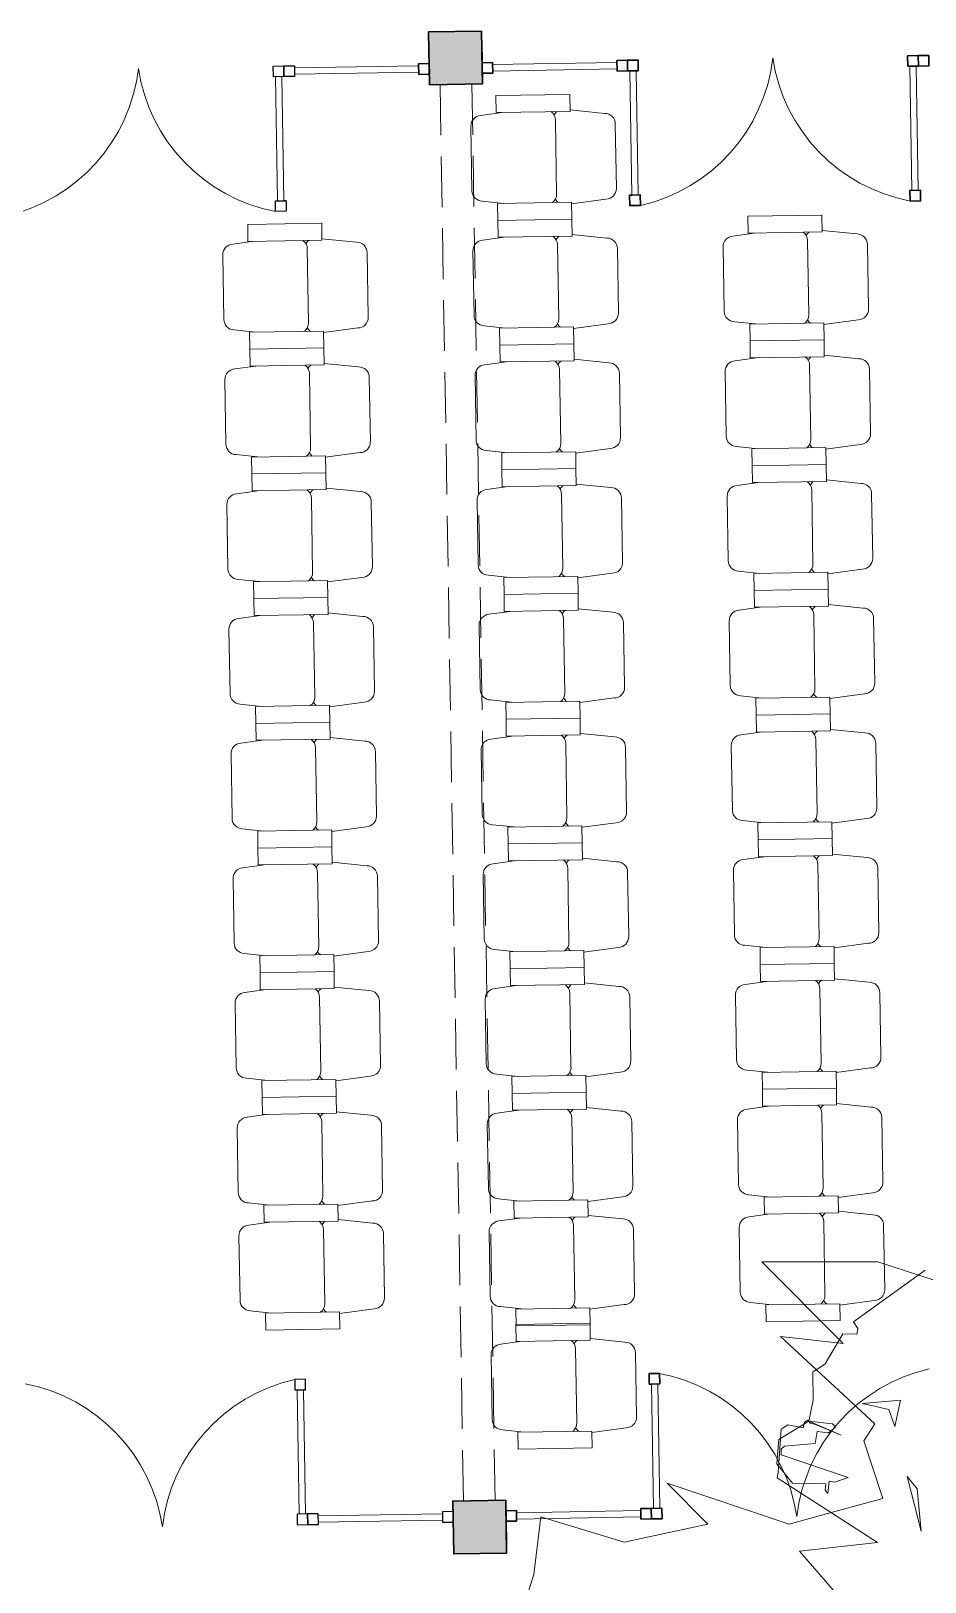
# Model space of a CAD drawing. Header units: metres. Extents: x -71 to 881, y -503 to 661.
# Drawn here: x 196.2 to 200.43, y -213.64 to -206.3 of the extents above; entities that cross this region are included whole.
import ezdxf

# ---------------------------------------------------------------- set-up
doc = ezdxf.new("R2010")
doc.units = ezdxf.units.M
doc.linetypes.add('ACAD_ISO02W100', pattern=[15, 12, -3])
for name, color, linetype, lineweight in [('02. Paredes', 6, 'Continuous', 30), ('03. Esquadria janelas', 2, 'Continuous', 15), ('07. Mobiliário', 51, 'Continuous', 5), ('08. Projeção', 1, 'ACAD_ISO02W100', 5)]:
    doc.layers.add(name, color=color, linetype=linetype, lineweight=lineweight)
doc.layers.add('ARBRE', color=100, linetype='Continuous', lineweight=13, true_color=0x00ff3f)

# ---------------------------------------------------------------- blocks, each defined once
blk = doc.blocks.new('WMF2', base_point=(0, 0.01))
at = {"color": 251, "lineweight": 0, "true_color": 0x636466}
for points in [[(222.26, -138.6), (222.84, -126.51), (221.75, -126.41), (221.24, -125.83), (222.46, -124.38), (220.76, -119.93), (220.93, -117.85), (217.92, -115.52), (216.01, -113.25), (211.75, -115.52), (215.09, -113.71), (215.69, -113.21), (216.23, -113.25), (216.29, -112.71), (215.78, -112.1), (217.44, -110.7), (217.53, -109.6), (213.13, -105.6), (212.64, -105.02), (197.13, -110.25), (202.88, -101.16), (188.84, -101.73)], [(215.12, -142.21), (227.2, -134.24), (237.13, -121.84), (221.43, -123.58), (227.53, -117.47), (210.08, -120.09), (209.21, -117.47), (201.41, -114.58), (204.04, -108.47), (206.64, -102.36), (221.47, -92.77), (213.62, -93.64), (218.84, -83.17), (228.67, -76.4), (223.08, -70.7), (221.59, -68.47)], [(216.62, -108.51), (216.01, -113.25), (213.7, -115.58), (213.1, -115.58), (213.1, -114.35), (214.19, -113.25), (213.1, -112.03), (215.41, -108.51), (215.41, -107.9), (214.8, -107.41), (206.64, -112.66), (207.25, -110.82), (207.86, -110.33), (206.64, -109.11), (207.25, -109.11), (207.86, -109.72), (210.77, -106.2), (214.19, -106.2), (216.62, -108.51), (216.62, -108.51)], [(194.63, -115.87), (201.7, -119.08), (199.51, -119.1), (194.63, -115.87), (194.63, -115.87)], [(208.1, -122), (210.46, -122.83), (213.34, -120.5), (210.43, -124.86), (208.1, -122), (208.1, -122)]]:
    blk.add_lwpolyline(points, dxfattribs=at)

msp = doc.modelspace()

# ---------------------------------------------------------------- hatches: boundary and pattern name
at = {"layer": '02. Paredes'}
h = msp.add_hatch(color=256, dxfattribs=at)
h.dxf.hatch_style = 1
h.paths.add_polyline_path([(198.0853, -206.5555), (198.3353, -206.5514), (198.3312, -206.3015), (198.0812, -206.3056)])
h.paths.add_polyline_path([(198.1996, -213.5046), (198.4495, -213.5005), (198.4454, -213.2505), (198.1954, -213.2546)])

# ---------------------------------------------------------------- linework, layer by layer
for p, q in [((197.4076, -207.1543), (197.3576, -207.1551)), ((197.4067, -207.1043), (197.3967, -207.1044)), ((199.1232, -212.6518), (199.1732, -212.651)), ((197.4984, -212.6785), (197.4484, -212.6793)), ((197.4992, -212.7285), (197.4892, -212.7287)), ((199.124, -212.7018), (199.134, -212.7016)), ((198.4454, -213.2505), (198.4487, -213.4505))]:
    msp.add_line(p, q)
for points in [[(197.3471, -206.5177), (197.3463, -206.4677), (197.3963, -206.4669), (197.3971, -206.5168)], [(197.4463, -206.466), (197.4471, -206.516), (197.3971, -206.5168), (197.3963, -206.4669)], [(197.3576, -207.1551), (197.3568, -207.1051), (197.4067, -207.1043), (197.4076, -207.1543)], [(197.4484, -212.6793), (197.4492, -212.7293), (197.4992, -212.7285), (197.4984, -212.6785)], [(197.4589, -213.3167), (197.4597, -213.3667), (197.5097, -213.3659), (197.5089, -213.3159)], [(197.5597, -213.3651), (197.5589, -213.3151), (197.5089, -213.3159), (197.5097, -213.3659)], [(198.1971, -213.3546), (198.1963, -213.3046), (198.1463, -213.3054), (198.1471, -213.3554)]]:
    msp.add_lwpolyline(points, close=True)
for p, q in [((198.332, -206.3515), (198.3353, -206.5514)), ((198.332, -206.3515), (198.3353, -206.5514)), ((198.3345, -206.5014), (198.332, -206.3515)), ((198.3328, -206.4014), (198.3353, -206.5514)), ((199.0315, -207.0776), (199.0415, -207.0774)), ((200.4063, -207.055), (200.3963, -207.0551)), ((199.0323, -207.1275), (199.0823, -207.1267)), ((200.4072, -207.1049), (200.3572, -207.1058))]:
    msp.add_line(p, q, dxfattribs=at)
for points in [[(198.3312, -206.3015), (198.3353, -206.5514), (198.0853, -206.5555), (198.0812, -206.3056)], [(200.3467, -206.4684), (200.3459, -206.4184), (200.3959, -206.4175), (200.3967, -206.4675)], [(200.4459, -206.4167), (200.4467, -206.4667), (200.3967, -206.4675), (200.3959, -206.4175)], [(198.0837, -206.4556), (198.0845, -206.5055), (198.0345, -206.5064), (198.0337, -206.4564)], [(198.3836, -206.4506), (198.3845, -206.5006), (198.3345, -206.5014), (198.3336, -206.4514)], [(199.021, -206.4401), (199.0219, -206.4901), (198.9719, -206.491), (198.9711, -206.441)], [(199.0719, -206.4893), (199.071, -206.4393), (199.021, -206.4401), (199.0219, -206.4901)], [(199.0823, -207.1267), (199.0815, -207.0767), (199.0315, -207.0776), (199.0323, -207.1275)], [(200.3572, -207.1058), (200.3563, -207.0558), (200.4063, -207.055), (200.4072, -207.1049)], [(199.1732, -212.651), (199.174, -212.701), (199.124, -212.7018), (199.1232, -212.6518)], [(198.4454, -213.2505), (198.4495, -213.5005), (198.1996, -213.5046), (198.1954, -213.2546)], [(198.4971, -213.3497), (198.4962, -213.2997), (198.4462, -213.3005), (198.4471, -213.3505)], [(199.1345, -213.3392), (199.1336, -213.2892), (199.0836, -213.29), (199.0845, -213.34)], [(199.1836, -213.2884), (199.1845, -213.3384), (199.1345, -213.3392), (199.1336, -213.2892)]]:
    msp.add_lwpolyline(points, close=True, dxfattribs=at)
at = {"layer": '03. Esquadria janelas'}
for p, q in [((198.0338, -206.4664), (197.4464, -206.476)), ((198.0343, -206.4964), (197.4469, -206.506)), ((198.9712, -206.451), (198.3838, -206.4606)), ((198.9717, -206.481), (198.3843, -206.4906)), ((199.0415, -207.0774), (199.0319, -206.49)), ((199.0715, -207.0769), (199.0619, -206.4895)), ((200.3663, -207.0556), (200.3567, -206.4682)), ((200.3963, -207.0551), (200.3867, -206.4677)), ((197.3668, -207.1049), (197.3571, -206.5175)), ((197.3967, -207.1044), (197.3871, -206.517)), ((197.4592, -212.7292), (197.4689, -213.3166)), ((197.4892, -212.7287), (197.4989, -213.3161)), ((199.134, -212.7016), (199.1436, -213.2891)), ((199.164, -212.7011), (199.1736, -213.2886)), ((198.1464, -213.3154), (197.559, -213.3251)), ((199.0838, -213.3), (198.4964, -213.3097)), ((199.0843, -213.33), (198.4969, -213.3397)), ((198.1469, -213.3454), (197.5595, -213.3551))]:
    msp.add_line(p, q, dxfattribs=at)
at = {"layer": '07. Mobiliário'}
for p, q in [((198.7485, -206.6014), (198.3986, -206.6072)), ((198.3986, -206.6072), (198.3999, -206.6872)), ((198.7485, -206.6014), (198.7498, -206.6814)), ((198.4277, -206.6867), (198.3276, -206.7007)), ((198.7498, -206.6814), (198.3999, -206.6872)), ((198.6805, -206.7226), (198.6863, -207.0725)), ((198.7497, -206.6744), (198.9129, -206.6911)), ((198.2809, -206.7515), (198.2859, -207.0568)), ((198.9637, -206.7402), (198.9687, -207.0456)), ((198.757, -207.1184), (198.9196, -207.0964)), ((198.4348, -207.1167), (198.3343, -207.106)), ((198.7569, -207.1114), (198.407, -207.1171)), ((198.4083, -207.1971), (198.407, -207.1171)), ((198.7569, -207.1114), (198.7582, -207.1914)), ((197.5755, -207.2108), (197.2256, -207.2166)), ((197.2256, -207.2166), (197.2269, -207.2965)), ((197.5755, -207.2108), (197.5768, -207.2908)), ((198.7582, -207.1914), (198.4083, -207.1971)), ((198.7582, -207.1914), (198.4083, -207.1971)), ((198.4083, -207.1971), (198.4096, -207.2771)), ((198.7582, -207.1914), (198.7595, -207.2714)), ((199.9409, -207.1719), (199.591, -207.1777)), ((199.591, -207.1777), (199.5923, -207.2577)), ((199.9409, -207.1719), (199.9422, -207.2519)), ((197.2547, -207.2961), (197.1546, -207.3101)), ((197.5768, -207.2908), (197.2269, -207.2965)), ((197.5767, -207.2838), (197.7399, -207.3004)), ((198.4374, -207.2766), (198.3373, -207.2907)), ((198.7595, -207.2714), (198.4096, -207.2771)), ((198.6902, -207.3125), (198.696, -207.6624)), ((198.7594, -207.2643), (198.9226, -207.281)), ((199.6201, -207.2572), (199.52, -207.2712)), ((199.9422, -207.2519), (199.5923, -207.2577)), ((199.8729, -207.2931), (199.8787, -207.643)), ((199.9421, -207.2449), (200.1053, -207.2615)), ((200.1561, -207.3107), (200.1611, -207.6161)), ((197.1079, -207.3608), (197.1129, -207.6662)), ((197.5075, -207.3319), (197.5133, -207.6819)), ((197.7907, -207.3496), (197.7957, -207.6549)), ((198.2906, -207.3414), (198.2956, -207.6467)), ((198.9734, -207.3301), (198.9784, -207.6355)), ((199.4733, -207.3219), (199.4784, -207.6273)), ((199.6272, -207.6871), (199.5267, -207.6764)), ((199.9493, -207.6819), (199.5994, -207.6876)), ((199.9493, -207.6819), (199.9506, -207.7618)), ((199.9494, -207.6889), (200.112, -207.6669)), ((197.2618, -207.726), (197.1613, -207.7153)), ((197.5839, -207.7207), (197.2339, -207.7265)), ((197.2353, -207.8065), (197.2339, -207.7265)), ((197.5839, -207.7207), (197.5852, -207.8007)), ((197.584, -207.7277), (197.7465, -207.7058)), ((198.4445, -207.7066), (198.344, -207.6959)), ((198.7666, -207.7013), (198.4167, -207.707)), ((198.418, -207.787), (198.4167, -207.707)), ((198.7666, -207.7013), (198.7679, -207.7813)), ((198.7667, -207.7083), (198.9293, -207.6863)), ((199.6007, -207.7676), (199.5994, -207.6876)), ((197.5852, -207.8007), (197.2353, -207.8065)), ((197.5852, -207.8007), (197.2353, -207.8065)), ((197.2353, -207.8065), (197.2366, -207.8865)), ((197.5852, -207.8007), (197.5865, -207.8807)), ((198.7679, -207.7813), (198.418, -207.787)), ((198.7679, -207.7813), (198.418, -207.787)), ((198.418, -207.787), (198.4193, -207.867)), ((198.7679, -207.7813), (198.7692, -207.8613)), ((199.9506, -207.7618), (199.6007, -207.7676)), ((199.9506, -207.7618), (199.6007, -207.7676)), ((199.6007, -207.7676), (199.602, -207.8476)), ((199.9506, -207.7618), (199.9519, -207.8418)), ((197.2644, -207.886), (197.1643, -207.9)), ((197.5865, -207.8807), (197.2366, -207.8865)), ((197.5864, -207.8737), (197.7496, -207.8903)), ((198.4471, -207.8666), (198.347, -207.8806)), ((198.7692, -207.8613), (198.4193, -207.867)), ((198.6999, -207.9024), (198.7057, -208.2524)), ((198.7691, -207.8543), (198.9323, -207.8709)), ((199.6298, -207.8471), (199.5297, -207.8611)), ((199.9519, -207.8418), (199.602, -207.8476)), ((199.8826, -207.883), (199.8884, -208.2329)), ((199.9518, -207.8348), (200.115, -207.8515)), ((200.1658, -207.9006), (200.1708, -208.206)), ((197.1176, -207.9507), (197.1226, -208.2561)), ((197.5172, -207.9219), (197.523, -208.2718)), ((197.8004, -207.9395), (197.8054, -208.2449)), ((198.3003, -207.9313), (198.3053, -208.2366)), ((198.9831, -207.9201), (198.9881, -208.2254)), ((199.483, -207.9118), (199.4881, -208.2172)), ((199.6369, -208.2771), (199.5364, -208.2664)), ((199.9591, -208.2788), (200.1217, -208.2568)), ((197.2715, -208.316), (197.171, -208.3052)), ((197.5936, -208.3107), (197.2436, -208.3164)), ((197.245, -208.3964), (197.2436, -208.3164)), ((197.5936, -208.3107), (197.5949, -208.3906)), ((197.5937, -208.3177), (197.7562, -208.2957)), ((198.4542, -208.2965), (198.3537, -208.2858)), ((198.7763, -208.2912), (198.4264, -208.297)), ((198.4277, -208.377), (198.4264, -208.297)), ((198.7763, -208.2912), (198.7776, -208.3712)), ((198.7764, -208.2982), (198.9389, -208.2762)), ((199.959, -208.2718), (199.6091, -208.2775)), ((199.6104, -208.3575), (199.6091, -208.2775)), ((199.959, -208.2718), (199.9603, -208.3518)), ((197.5949, -208.3906), (197.245, -208.3964)), ((197.5949, -208.3906), (197.245, -208.3964)), ((197.245, -208.3964), (197.2463, -208.4764)), ((197.5949, -208.3906), (197.5962, -208.4706)), ((198.7776, -208.3712), (198.4277, -208.377)), ((198.7776, -208.3712), (198.4277, -208.377)), ((198.4277, -208.377), (198.429, -208.4569)), ((198.7776, -208.3712), (198.7789, -208.4512)), ((199.9603, -208.3518), (199.6104, -208.3575)), ((199.9603, -208.3518), (199.6104, -208.3575)), ((199.6104, -208.3575), (199.6117, -208.4375)), ((199.9603, -208.3518), (199.9616, -208.4317)), ((197.2741, -208.4759), (197.174, -208.4899)), ((197.5962, -208.4706), (197.2463, -208.4764)), ((197.5961, -208.4636), (197.7593, -208.4803)), ((198.4568, -208.4565), (198.3567, -208.4705)), ((198.7789, -208.4512), (198.429, -208.4569)), ((198.7788, -208.4442), (198.942, -208.4608)), ((199.6395, -208.437), (199.5394, -208.4511)), ((199.9616, -208.4317), (199.6117, -208.4375)), ((199.8923, -208.4729), (199.8981, -208.8228)), ((199.9615, -208.4247), (200.1247, -208.4414)), ((200.1755, -208.4905), (200.1805, -208.7959)), ((197.1273, -208.5407), (197.1323, -208.846)), ((197.5269, -208.5118), (197.5326, -208.8617)), ((197.8101, -208.5294), (197.8151, -208.8348)), ((198.31, -208.5212), (198.315, -208.8266)), ((198.7096, -208.4923), (198.7154, -208.8423)), ((198.9928, -208.51), (198.9978, -208.8153)), ((199.4927, -208.5018), (199.4978, -208.8071)), ((199.6466, -208.867), (199.5461, -208.8563)), ((199.9688, -208.8687), (200.1314, -208.8467)), ((197.2812, -208.9059), (197.1807, -208.8952)), ((197.6033, -208.9006), (197.2533, -208.9063)), ((197.2547, -208.9863), (197.2533, -208.9063)), ((197.6033, -208.9006), (197.6046, -208.9806)), ((197.6034, -208.9076), (197.7659, -208.8856)), ((198.4639, -208.8864), (198.3634, -208.8757)), ((198.786, -208.8811), (198.4361, -208.8869)), ((198.4374, -208.9669), (198.4361, -208.8869)), ((198.786, -208.8811), (198.7873, -208.9611)), ((198.7861, -208.8881), (198.9486, -208.8662)), ((199.9687, -208.8617), (199.6188, -208.8674)), ((199.6201, -208.9474), (199.6188, -208.8674)), ((199.9687, -208.8617), (199.97, -208.9417)), ((197.6046, -208.9806), (197.2547, -208.9863)), ((197.6046, -208.9806), (197.2547, -208.9863)), ((197.2547, -208.9863), (197.256, -209.0663)), ((197.6046, -208.9806), (197.6059, -209.0606)), ((198.7873, -208.9611), (198.4374, -208.9669)), ((198.7873, -208.9611), (198.4374, -208.9669)), ((198.4374, -208.9669), (198.4387, -209.0469)), ((198.7873, -208.9611), (198.7886, -209.0411)), ((199.97, -208.9417), (199.6201, -208.9474)), ((199.97, -208.9417), (199.6201, -208.9474)), ((199.6201, -208.9474), (199.6214, -209.0274)), ((199.97, -208.9417), (199.9713, -209.0217)), ((197.2838, -209.0659), (197.1837, -209.0799)), ((197.6059, -209.0606), (197.256, -209.0663)), ((197.6058, -209.0535), (197.769, -209.0702)), ((198.4665, -209.0464), (198.3664, -209.0604)), ((198.7886, -209.0411), (198.4387, -209.0469)), ((198.7885, -209.0341), (198.9517, -209.0507)), ((199.6492, -209.027), (199.5491, -209.041)), ((199.9713, -209.0217), (199.6214, -209.0274)), ((199.902, -209.0628), (199.9078, -209.4128)), ((199.9712, -209.0147), (200.1344, -209.0313)), ((197.137, -209.1306), (197.142, -209.4359)), ((197.5366, -209.1017), (197.5423, -209.4517)), ((197.8198, -209.1194), (197.8248, -209.4247)), ((198.3197, -209.1111), (198.3247, -209.4165)), ((198.7193, -209.0823), (198.7251, -209.4322)), ((199.0025, -209.0999), (199.0075, -209.4053)), ((199.5024, -209.0917), (199.5074, -209.397)), ((200.1852, -209.0805), (200.1902, -209.3858)), ((199.9785, -209.4586), (200.1411, -209.4366)), ((197.2909, -209.4958), (197.1904, -209.4851)), ((197.613, -209.4905), (197.263, -209.4963)), ((197.2644, -209.5762), (197.263, -209.4963)), ((197.613, -209.4905), (197.6143, -209.5705)), ((197.6131, -209.4975), (197.7756, -209.4755)), ((198.4736, -209.4763), (198.3731, -209.4656)), ((198.7957, -209.4711), (198.4458, -209.4768)), ((198.4471, -209.5568), (198.4458, -209.4768)), ((198.7957, -209.4711), (198.797, -209.551)), ((198.7958, -209.4781), (198.9583, -209.4561)), ((199.6563, -209.4569), (199.5558, -209.4462)), ((199.9784, -209.4516), (199.6285, -209.4574)), ((199.6298, -209.5374), (199.6285, -209.4574)), ((199.9784, -209.4516), (199.9797, -209.5316)), ((197.6143, -209.5705), (197.2644, -209.5762)), ((197.6143, -209.5705), (197.2644, -209.5762)), ((197.2644, -209.5762), (197.2657, -209.6562)), ((197.6143, -209.5705), (197.6156, -209.6505)), ((198.797, -209.551), (198.4471, -209.5568)), ((198.797, -209.551), (198.4471, -209.5568)), ((198.4471, -209.5568), (198.4484, -209.6368)), ((198.797, -209.551), (198.7983, -209.631)), ((199.9797, -209.5316), (199.6298, -209.5374)), ((199.9797, -209.5316), (199.6298, -209.5374)), ((199.6298, -209.5374), (199.6311, -209.6173)), ((199.9797, -209.5316), (199.981, -209.6116)), ((197.2935, -209.6558), (197.1934, -209.6698)), ((197.6156, -209.6505), (197.2657, -209.6562)), ((197.6155, -209.6435), (197.7787, -209.6601)), ((198.4762, -209.6363), (198.3761, -209.6503)), ((198.7983, -209.631), (198.4484, -209.6368)), ((198.7982, -209.624), (198.9614, -209.6407)), ((199.6589, -209.6169), (199.5588, -209.6309)), ((199.981, -209.6116), (199.6311, -209.6173)), ((199.9117, -209.6527), (199.9175, -210.0027)), ((199.9809, -209.6046), (200.1441, -209.6212)), ((197.1467, -209.7205), (197.1517, -210.0258)), ((197.5463, -209.6916), (197.552, -210.0416)), ((197.8295, -209.7093), (197.8345, -210.0146)), ((198.3294, -209.7011), (198.3344, -210.0064)), ((198.729, -209.6722), (198.7348, -210.0221)), ((199.0122, -209.6898), (199.0172, -209.9952)), ((199.5121, -209.6816), (199.5171, -209.987)), ((200.1949, -209.6704), (200.1999, -209.9757)), ((199.9882, -210.0485), (200.1507, -210.0266)), ((197.3006, -210.0857), (197.2001, -210.075)), ((197.6227, -210.0804), (197.2727, -210.0862)), ((197.2741, -210.1662), (197.2727, -210.0862)), ((197.6227, -210.0804), (197.624, -210.1604)), ((197.6228, -210.0874), (197.7853, -210.0654)), ((198.4833, -210.0663), (198.3828, -210.0556)), ((198.8054, -210.061), (198.4554, -210.0667)), ((198.4568, -210.1467), (198.4554, -210.0667)), ((198.8054, -210.061), (198.8067, -210.141)), ((198.8055, -210.068), (198.968, -210.046)), ((199.666, -210.0468), (199.5655, -210.0361)), ((199.9881, -210.0415), (199.6382, -210.0473)), ((199.6395, -210.1273), (199.6382, -210.0473)), ((199.9881, -210.0415), (199.9894, -210.1215)), ((197.624, -210.1604), (197.2741, -210.1662)), ((197.624, -210.1604), (197.2741, -210.1662)), ((197.2741, -210.1662), (197.2754, -210.2461)), ((197.624, -210.1604), (197.6253, -210.2404)), ((198.8067, -210.141), (198.4568, -210.1467)), ((198.8067, -210.141), (198.4568, -210.1467)), ((198.4568, -210.1467), (198.4581, -210.2267)), ((198.8067, -210.141), (198.808, -210.221)), ((199.9894, -210.1215), (199.6395, -210.1273)), ((199.9894, -210.1215), (199.6395, -210.1273)), ((199.6395, -210.1273), (199.6408, -210.2073)), ((199.9894, -210.1215), (199.9907, -210.2015)), ((197.3032, -210.2457), (197.2031, -210.2597)), ((197.6253, -210.2404), (197.2754, -210.2461)), ((197.6252, -210.2334), (197.7884, -210.25)), ((198.4859, -210.2262), (198.3858, -210.2403)), ((198.808, -210.221), (198.4581, -210.2267)), ((198.8079, -210.2139), (198.9711, -210.2306)), ((199.6686, -210.2068), (199.5685, -210.2208)), ((199.9907, -210.2015), (199.6408, -210.2073)), ((199.9214, -210.2427), (199.9272, -210.5926)), ((199.9906, -210.1945), (200.1538, -210.2111)), ((197.1564, -210.3104), (197.1614, -210.6158)), ((197.556, -210.2815), (197.5617, -210.6315)), ((197.8392, -210.2992), (197.8442, -210.6045)), ((198.3391, -210.291), (198.3441, -210.5963)), ((198.7387, -210.2621), (198.7445, -210.6121)), ((199.0219, -210.2797), (199.0269, -210.5851)), ((199.5218, -210.2715), (199.5268, -210.5769)), ((200.2046, -210.2603), (200.2096, -210.5657)), ((199.9979, -210.6385), (200.1604, -210.6165)), ((197.3103, -210.6756), (197.2098, -210.6649)), ((197.6324, -210.6703), (197.2824, -210.6761)), ((197.2838, -210.7561), (197.2824, -210.6761)), ((197.6324, -210.6703), (197.6337, -210.7503)), ((197.6325, -210.6773), (197.795, -210.6554)), ((198.493, -210.6562), (198.3925, -210.6455)), ((198.8151, -210.6509), (198.4651, -210.6566)), ((198.4665, -210.7366), (198.4651, -210.6566)), ((198.8151, -210.6509), (198.8164, -210.7309)), ((198.8152, -210.6579), (198.9777, -210.6359)), ((199.6757, -210.6367), (199.5752, -210.626)), ((199.9978, -210.6315), (199.6479, -210.6372)), ((199.6492, -210.7172), (199.6479, -210.6372)), ((199.9978, -210.6315), (199.9991, -210.7114)), ((197.6337, -210.7503), (197.2838, -210.7561)), ((197.6337, -210.7503), (197.2838, -210.7561)), ((197.2838, -210.7561), (197.2851, -210.8361)), ((197.6337, -210.7503), (197.635, -210.8303)), ((198.8164, -210.7309), (198.4665, -210.7366)), ((198.8164, -210.7309), (198.4665, -210.7366)), ((198.4665, -210.7366), (198.4678, -210.8166)), ((198.8164, -210.7309), (198.8177, -210.8109)), ((199.9991, -210.7114), (199.6492, -210.7172)), ((199.9991, -210.7114), (199.6492, -210.7172)), ((199.6492, -210.7172), (199.6505, -210.7972)), ((199.9991, -210.7114), (200.0004, -210.7914)), ((197.3129, -210.8356), (197.2128, -210.8496)), ((197.635, -210.8303), (197.2851, -210.8361)), ((197.6349, -210.8233), (197.7981, -210.8399)), ((198.4956, -210.8162), (198.3955, -210.8302)), ((198.8177, -210.8109), (198.4678, -210.8166)), ((198.8176, -210.8039), (198.9808, -210.8205)), ((199.6783, -210.7967), (199.5782, -210.8107)), ((200.0004, -210.7914), (199.6505, -210.7972)), ((199.9311, -210.8326), (199.9369, -211.1825)), ((200.0003, -210.7844), (200.1635, -210.8011)), ((197.1661, -210.9003), (197.1711, -211.2057)), ((197.5657, -210.8715), (197.5714, -211.2214)), ((197.8489, -210.8891), (197.8539, -211.1945)), ((198.3488, -210.8809), (198.3538, -211.1862)), ((198.7484, -210.852), (198.7541, -211.202)), ((199.0316, -210.8697), (199.0366, -211.175)), ((199.5315, -210.8615), (199.5365, -211.1668)), ((200.2143, -210.8502), (200.2193, -211.1556)), ((197.32, -211.2656), (197.2195, -211.2548)), ((197.6421, -211.2603), (197.2921, -211.266)), ((197.2935, -211.346), (197.2921, -211.266)), ((197.6421, -211.2603), (197.6434, -211.3402)), ((197.6422, -211.2673), (197.8047, -211.2453)), ((198.5027, -211.2461), (198.4022, -211.2354)), ((198.8248, -211.2408), (198.4748, -211.2466)), ((198.4762, -211.3266), (198.4748, -211.2466)), ((198.8248, -211.2408), (198.8261, -211.3208)), ((198.8249, -211.2478), (198.9874, -211.2258)), ((199.6854, -211.2267), (199.5849, -211.216)), ((200.0075, -211.2214), (199.6576, -211.2271)), ((199.6589, -211.3071), (199.6576, -211.2271)), ((200.0075, -211.2214), (200.0088, -211.3014)), ((200.0076, -211.2284), (200.1701, -211.2064)), ((197.6434, -211.3402), (197.2935, -211.346)), ((197.6434, -211.3402), (197.2935, -211.346)), ((197.2935, -211.346), (197.2948, -211.426)), ((197.6434, -211.3402), (197.6447, -211.4202)), ((198.8261, -211.3208), (198.4762, -211.3266)), ((198.8261, -211.3208), (198.4762, -211.3266)), ((198.4762, -211.3266), (198.4775, -211.4065)), ((198.8261, -211.3208), (198.8274, -211.4008)), ((200.0088, -211.3014), (199.6589, -211.3071)), ((200.0088, -211.3014), (199.6589, -211.3071)), ((199.6589, -211.3071), (199.6602, -211.3871)), ((200.0088, -211.3014), (200.0101, -211.3814)), ((197.3226, -211.4255), (197.2225, -211.4395)), ((197.6447, -211.4202), (197.2948, -211.426)), ((197.6446, -211.4132), (197.8078, -211.4299)), ((198.5053, -211.4061), (198.4052, -211.4201)), ((198.8274, -211.4008), (198.4775, -211.4065)), ((198.8273, -211.3938), (198.9905, -211.4104)), ((199.688, -211.3866), (199.5879, -211.4007)), ((200.0101, -211.3814), (199.6602, -211.3871)), ((199.9408, -211.4225), (199.9466, -211.7724)), ((200.01, -211.3743), (200.1732, -211.391)), ((197.1758, -211.4903), (197.1808, -211.7956)), ((197.5754, -211.4614), (197.5811, -211.8113)), ((197.8586, -211.479), (197.8636, -211.7844)), ((198.3585, -211.4708), (198.3635, -211.7762)), ((198.7581, -211.4419), (198.7638, -211.7919)), ((199.0413, -211.4596), (199.0463, -211.7649)), ((199.5412, -211.4514), (199.5462, -211.7567)), ((200.224, -211.4401), (200.229, -211.7455)), ((197.3297, -211.8555), (197.2292, -211.8448)), ((197.6518, -211.8502), (197.3018, -211.8559)), ((197.6518, -211.8502), (197.3018, -211.8559)), ((197.3032, -211.9359), (197.3018, -211.8559)), ((197.3018, -211.8559), (197.3032, -211.9359)), ((197.6518, -211.8502), (197.6531, -211.9302)), ((197.6518, -211.8502), (197.6531, -211.9302)), ((197.6519, -211.8572), (197.8144, -211.8352)), ((198.5124, -211.836), (198.4119, -211.8253)), ((198.8345, -211.8307), (198.4845, -211.8365)), ((198.8345, -211.8307), (198.4845, -211.8365)), ((198.4859, -211.9165), (198.4845, -211.8365)), ((198.4845, -211.8365), (198.4859, -211.9165)), ((198.8345, -211.8307), (198.8358, -211.9107)), ((198.8345, -211.8307), (198.8358, -211.9107)), ((198.8346, -211.8377), (198.9971, -211.8158)), ((199.6951, -211.8166), (199.5946, -211.8059)), ((200.0172, -211.8113), (199.6672, -211.817)), ((200.0172, -211.8113), (199.6672, -211.817)), ((199.6686, -211.897), (199.6672, -211.817)), ((199.6672, -211.817), (199.6686, -211.897)), ((200.0172, -211.8113), (200.0185, -211.8913)), ((200.0172, -211.8113), (200.0185, -211.8913)), ((200.0173, -211.8183), (200.1798, -211.7963)), ((197.331, -211.9355), (197.2309, -211.9495)), ((197.6531, -211.9302), (197.3032, -211.9359)), ((197.6531, -211.9302), (197.3032, -211.9359)), ((197.653, -211.9232), (197.8162, -211.9398)), ((198.5137, -211.916), (198.4136, -211.93)), ((198.8358, -211.9107), (198.4859, -211.9165)), ((198.8358, -211.9107), (198.4859, -211.9165)), ((198.8357, -211.9037), (198.9989, -211.9203)), ((199.6964, -211.8966), (199.5963, -211.9106)), ((200.0185, -211.8913), (199.6686, -211.897)), ((200.0185, -211.8913), (199.6686, -211.897)), ((199.9492, -211.9324), (199.9549, -212.2824)), ((200.0184, -211.8843), (200.1816, -211.9009)), ((197.1842, -212.0002), (197.1892, -212.3055)), ((197.5838, -211.9713), (197.5895, -212.3213)), ((197.867, -211.989), (197.872, -212.2943)), ((198.3669, -211.9807), (198.3719, -212.2861)), ((198.7665, -211.9519), (198.7722, -212.3018)), ((199.0497, -211.9695), (199.0547, -212.2749)), ((199.5496, -211.9613), (199.5546, -212.2667)), ((200.2324, -211.9501), (200.2374, -212.2554)), ((200.0257, -212.3282), (200.1882, -212.3062)), ((197.3381, -212.3654), (197.2376, -212.3547)), ((197.6602, -212.3601), (197.3102, -212.3659)), ((197.3115, -212.4459), (197.3102, -212.3659)), ((197.6602, -212.3601), (197.6615, -212.4401)), ((197.6603, -212.3671), (197.8228, -212.3451)), ((198.5208, -212.346), (198.4203, -212.3352)), ((198.8429, -212.3407), (198.4929, -212.3464)), ((198.4942, -212.4264), (198.4929, -212.3464)), ((198.8429, -212.3407), (198.8442, -212.4207)), ((198.843, -212.3477), (199.0055, -212.3257)), ((199.7035, -212.3265), (199.603, -212.3158)), ((200.0256, -212.3212), (199.6756, -212.327)), ((199.6769, -212.407), (199.6756, -212.327)), ((200.0256, -212.3212), (200.0269, -212.4012)), ((197.6615, -212.4401), (197.3115, -212.4459)), ((198.8441, -212.4136), (198.4941, -212.4194)), ((198.4941, -212.4194), (198.4954, -212.4994)), ((198.8442, -212.4207), (198.4942, -212.4264)), ((198.8441, -212.4136), (198.8454, -212.4936)), ((200.0269, -212.4012), (199.6769, -212.407)), ((198.5233, -212.4989), (198.4232, -212.5129)), ((198.8454, -212.4936), (198.4954, -212.4994)), ((198.8453, -212.4866), (199.0084, -212.5033)), ((198.3765, -212.5637), (198.3815, -212.869)), ((198.7761, -212.5348), (198.7818, -212.8847)), ((199.0593, -212.5524), (199.0643, -212.8578)), ((198.5304, -212.9289), (198.4298, -212.9182)), ((198.8525, -212.9236), (198.5025, -212.9293)), ((198.5038, -213.0093), (198.5025, -212.9293)), ((198.8525, -212.9236), (198.8538, -213.0036)), ((198.8526, -212.9306), (199.0151, -212.9086)), ((198.8538, -213.0036), (198.5038, -213.0093))]:
    msp.add_line(p, q, dxfattribs=at)
for centre, start, end in [((198.3309, -206.7506), 93.77391, 180.94184), ((198.6305, -206.7234), 0.94184, 54.07194), ((198.718, -206.722), 127.81174, 150.52992), ((198.9137, -206.741), 0.94184, 90.94184), ((198.3359, -207.056), 180.94184, 268.10978), ((198.6363, -207.0734), 307.81174, 0.94184), ((198.9187, -207.0464), 270.94184, 0.94184), ((198.7238, -207.0719), 211.35376, 234.07194), ((197.1579, -207.36), 93.77391, 180.94184), ((197.4575, -207.3328), 0.94184, 54.07194), ((197.545, -207.3313), 127.81174, 150.52992), ((197.7407, -207.3504), 0.94184, 90.94184), ((198.3406, -207.3406), 93.77391, 180.94184), ((198.6402, -207.3133), 0.94184, 54.07194), ((198.7277, -207.3119), 127.81174, 150.52992), ((198.9234, -207.331), 0.94184, 90.94184), ((199.5233, -207.3211), 93.77391, 180.94184), ((199.8229, -207.2939), 0.94184, 54.07194), ((199.9104, -207.2924), 127.81174, 150.52992), ((200.1061, -207.3115), 0.94184, 90.94184), ((197.1629, -207.6653), 180.94184, 268.10978), ((197.4633, -207.6827), 307.81174, 0.94184), ((197.7457, -207.6558), 270.94184, 0.94184), ((198.3456, -207.6459), 180.94184, 268.10978), ((198.646, -207.6633), 307.81174, 0.94184), ((198.9284, -207.6363), 270.94184, 0.94184), ((199.5283, -207.6265), 180.94184, 268.10978), ((199.8287, -207.6438), 307.81174, 0.94184), ((199.9162, -207.6424), 211.35376, 234.07194), ((200.1111, -207.6169), 270.94184, 0.94184), ((197.5508, -207.6813), 211.35376, 234.07194), ((198.7335, -207.6618), 211.35376, 234.07194), ((197.1676, -207.9499), 93.77391, 180.94184), ((197.4672, -207.9227), 0.94184, 54.07194), ((197.5547, -207.9212), 127.81174, 150.52992), ((197.7504, -207.9403), 0.94184, 90.94184), ((198.3503, -207.9305), 93.77391, 180.94184), ((198.6499, -207.9032), 0.94184, 54.07194), ((198.7374, -207.9018), 127.81174, 150.52992), ((198.9331, -207.9209), 0.94184, 90.94184), ((199.533, -207.911), 93.77391, 180.94184), ((199.8326, -207.8838), 0.94184, 54.07194), ((199.9201, -207.8824), 127.81174, 150.52992), ((200.1158, -207.9014), 0.94184, 90.94184), ((197.1726, -208.2553), 180.94184, 268.10978), ((197.7554, -208.2457), 270.94184, 0.94184), ((198.3553, -208.2358), 180.94184, 268.10978), ((198.6557, -208.2532), 307.81174, 0.94184), ((198.9381, -208.2262), 270.94184, 0.94184), ((199.538, -208.2164), 180.94184, 268.10978), ((199.8384, -208.2337), 307.81174, 0.94184), ((199.9259, -208.2323), 211.35376, 234.07194), ((200.1208, -208.2068), 270.94184, 0.94184), ((197.473, -208.2726), 307.81174, 0.94184), ((197.5605, -208.2712), 211.35376, 234.07194), ((198.7432, -208.2518), 211.35376, 234.07194), ((197.1773, -208.5398), 93.77391, 180.94184), ((197.4769, -208.5126), 0.94184, 54.07194), ((197.5644, -208.5112), 127.81174, 150.52992), ((197.7601, -208.5303), 0.94184, 90.94184), ((198.36, -208.5204), 93.77391, 180.94184), ((198.6596, -208.4932), 0.94184, 54.07194), ((198.7471, -208.4917), 127.81174, 150.52992), ((198.9428, -208.5108), 0.94184, 90.94184), ((199.5427, -208.5009), 93.77391, 180.94184), ((199.8423, -208.4737), 0.94184, 54.07194), ((199.9298, -208.4723), 127.81174, 150.52992), ((200.1255, -208.4914), 0.94184, 90.94184), ((197.1823, -208.8452), 180.94184, 268.10978), ((197.7651, -208.8356), 270.94184, 0.94184), ((198.365, -208.8257), 180.94184, 268.10978), ((198.6654, -208.8431), 307.81174, 0.94184), ((198.9478, -208.8162), 270.94184, 0.94184), ((199.5477, -208.8063), 180.94184, 268.10978), ((199.8481, -208.8237), 307.81174, 0.94184), ((199.9356, -208.8222), 211.35376, 234.07194), ((200.1305, -208.7967), 270.94184, 0.94184), ((197.4827, -208.8626), 307.81174, 0.94184), ((197.5702, -208.8611), 211.35376, 234.07194), ((198.7529, -208.8417), 211.35376, 234.07194), ((197.4866, -209.1025), 0.94184, 54.07194), ((197.5741, -209.1011), 127.81174, 150.52992), ((197.7698, -209.1202), 0.94184, 90.94184), ((198.3697, -209.1103), 93.77391, 180.94184), ((198.6693, -209.0831), 0.94184, 54.07194), ((198.7568, -209.0816), 127.81174, 150.52992), ((198.9525, -209.1007), 0.94184, 90.94184), ((199.5524, -209.0909), 93.77391, 180.94184), ((199.852, -209.0636), 0.94184, 54.07194), ((199.9395, -209.0622), 127.81174, 150.52992), ((200.1352, -209.0813), 0.94184, 90.94184), ((197.187, -209.1298), 93.77391, 180.94184), ((197.192, -209.4351), 180.94184, 268.10978), ((197.7748, -209.4255), 270.94184, 0.94184), ((198.3747, -209.4157), 180.94184, 268.10978), ((198.6751, -209.433), 307.81174, 0.94184), ((198.9575, -209.4061), 270.94184, 0.94184), ((199.5574, -209.3962), 180.94184, 268.10978), ((199.8578, -209.4136), 307.81174, 0.94184), ((199.9453, -209.4122), 211.35376, 234.07194), ((200.1402, -209.3866), 270.94184, 0.94184), ((197.4924, -209.4525), 307.81174, 0.94184), ((197.5799, -209.451), 211.35376, 234.07194), ((198.7626, -209.4316), 211.35376, 234.07194), ((197.4963, -209.6924), 0.94184, 54.07194), ((197.5838, -209.691), 127.81174, 150.52992), ((197.7795, -209.7101), 0.94184, 90.94184), ((198.3794, -209.7002), 93.77391, 180.94184), ((198.679, -209.673), 0.94184, 54.07194), ((198.7665, -209.6716), 127.81174, 150.52992), ((198.9622, -209.6907), 0.94184, 90.94184), ((199.5621, -209.6808), 93.77391, 180.94184), ((199.8617, -209.6536), 0.94184, 54.07194), ((199.9492, -209.6521), 127.81174, 150.52992), ((200.1449, -209.6712), 0.94184, 90.94184), ((197.1967, -209.7197), 93.77391, 180.94184), ((197.2017, -210.025), 180.94184, 268.10978), ((197.7845, -210.0154), 270.94184, 0.94184), ((198.3844, -210.0056), 180.94184, 268.10978), ((198.6848, -210.023), 307.81174, 0.94184), ((198.9672, -209.996), 270.94184, 0.94184), ((199.5671, -209.9861), 180.94184, 268.10978), ((199.8675, -210.0035), 307.81174, 0.94184), ((199.955, -210.0021), 211.35376, 234.07194), ((200.1499, -209.9766), 270.94184, 0.94184), ((197.5021, -210.0424), 307.81174, 0.94184), ((197.5896, -210.041), 211.35376, 234.07194), ((198.7723, -210.0215), 211.35376, 234.07194), ((197.506, -210.2824), 0.94184, 54.07194), ((197.5935, -210.2809), 127.81174, 150.52992), ((197.7892, -210.3), 0.94184, 90.94184), ((198.3891, -210.2902), 93.77391, 180.94184), ((198.6887, -210.2629), 0.94184, 54.07194), ((198.7762, -210.2615), 127.81174, 150.52992), ((198.9719, -210.2806), 0.94184, 90.94184), ((199.5718, -210.2707), 93.77391, 180.94184), ((199.8714, -210.2435), 0.94184, 54.07194), ((199.9589, -210.242), 127.81174, 150.52992), ((200.1546, -210.2611), 0.94184, 90.94184), ((197.2064, -210.3096), 93.77391, 180.94184), ((197.2114, -210.6149), 180.94184, 268.10978), ((197.7942, -210.6054), 270.94184, 0.94184), ((198.3941, -210.5955), 180.94184, 268.10978), ((198.6945, -210.6129), 307.81174, 0.94184), ((198.9769, -210.5859), 270.94184, 0.94184), ((199.5768, -210.5761), 180.94184, 268.10978), ((199.8772, -210.5934), 307.81174, 0.94184), ((199.9647, -210.592), 211.35376, 234.07194), ((200.1596, -210.5665), 270.94184, 0.94184), ((197.5118, -210.6323), 307.81174, 0.94184), ((197.5993, -210.6309), 211.35376, 234.07194), ((198.782, -210.6114), 211.35376, 234.07194), ((197.5157, -210.8723), 0.94184, 54.07194), ((197.6032, -210.8708), 127.81174, 150.52992), ((198.3988, -210.8801), 93.77391, 180.94184), ((198.6984, -210.8528), 0.94184, 54.07194), ((198.7859, -210.8514), 127.81174, 150.52992), ((198.9816, -210.8705), 0.94184, 90.94184), ((199.5815, -210.8606), 93.77391, 180.94184), ((199.8811, -210.8334), 0.94184, 54.07194), ((199.9686, -210.832), 127.81174, 150.52992), ((200.1643, -210.851), 0.94184, 90.94184), ((197.2161, -210.8995), 93.77391, 180.94184), ((197.7989, -210.8899), 0.94184, 90.94184), ((197.2211, -211.2049), 180.94184, 268.10978), ((197.8039, -211.1953), 270.94184, 0.94184), ((198.4038, -211.1854), 180.94184, 268.10978), ((198.7042, -211.2028), 307.81174, 0.94184), ((198.9866, -211.1758), 270.94184, 0.94184), ((199.5865, -211.166), 180.94184, 268.10978), ((199.8869, -211.1833), 307.81174, 0.94184), ((200.1693, -211.1564), 270.94184, 0.94184), ((197.5214, -211.2222), 307.81174, 0.94184), ((197.6089, -211.2208), 211.35376, 234.07194), ((198.7917, -211.2014), 211.35376, 234.07194), ((199.9744, -211.1819), 211.35376, 234.07194), ((197.5254, -211.4622), 0.94184, 54.07194), ((197.6129, -211.4608), 127.81174, 150.52992), ((198.4085, -211.47), 93.77391, 180.94184), ((198.7081, -211.4428), 0.94184, 54.07194), ((198.7956, -211.4413), 127.81174, 150.52992), ((198.9913, -211.4604), 0.94184, 90.94184), ((199.5912, -211.4505), 93.77391, 180.94184), ((199.8908, -211.4233), 0.94184, 54.07194), ((199.9783, -211.4219), 127.81174, 150.52992), ((200.174, -211.441), 0.94184, 90.94184), ((197.2258, -211.4894), 93.77391, 180.94184), ((197.8086, -211.4799), 0.94184, 90.94184), ((197.8136, -211.7852), 270.94184, 0.94184), ((198.4135, -211.7753), 180.94184, 268.10978), ((198.7139, -211.7927), 307.81174, 0.94184), ((198.9963, -211.7658), 270.94184, 0.94184), ((199.5962, -211.7559), 180.94184, 268.10978), ((199.8966, -211.7733), 307.81174, 0.94184), ((200.179, -211.7463), 270.94184, 0.94184), ((197.2308, -211.7948), 180.94184, 268.10978), ((197.5311, -211.8122), 307.81174, 0.94184), ((197.6186, -211.8107), 211.35376, 234.07194), ((198.8014, -211.7913), 211.35376, 234.07194), ((199.9841, -211.7718), 211.35376, 234.07194), ((197.5338, -211.9721), 0.94184, 54.07194), ((197.6213, -211.9707), 127.81174, 150.52992), ((198.4169, -211.9799), 93.77391, 180.94184), ((198.7165, -211.9527), 0.94184, 54.07194), ((198.804, -211.9513), 127.81174, 150.52992), ((198.9997, -211.9703), 0.94184, 90.94184), ((199.5996, -211.9605), 93.77391, 180.94184), ((199.8992, -211.9332), 0.94184, 54.07194), ((199.9867, -211.9318), 127.81174, 150.52992), ((200.1824, -211.9509), 0.94184, 90.94184), ((197.2342, -211.9994), 93.77391, 180.94184), ((197.817, -211.9898), 0.94184, 90.94184), ((197.2392, -212.3047), 180.94184, 268.10978), ((197.822, -212.2951), 270.94184, 0.94184), ((198.4219, -212.2853), 180.94184, 268.10978), ((198.7222, -212.3026), 307.81174, 0.94184), ((199.0047, -212.2757), 270.94184, 0.94184), ((199.6046, -212.2658), 180.94184, 268.10978), ((199.9049, -212.2832), 307.81174, 0.94184), ((200.1874, -212.2563), 270.94184, 0.94184), ((197.5395, -212.3221), 307.81174, 0.94184), ((197.627, -212.3206), 211.35376, 234.07194), ((198.8097, -212.3012), 211.35376, 234.07194), ((199.9924, -212.2818), 211.35376, 234.07194), ((198.4265, -212.5628), 93.77391, 180.94184), ((198.7261, -212.5356), 0.94184, 54.07194), ((198.8136, -212.5342), 127.81174, 150.52992), ((199.0093, -212.5533), 0.94184, 90.94184), ((198.4315, -212.8682), 180.94184, 268.10978), ((198.7318, -212.8856), 307.81174, 0.94184), ((199.0143, -212.8586), 270.94184, 0.94184), ((198.8193, -212.8841), 211.35376, 234.07194)]:
    msp.add_arc(centre, 0.05, start, end, dxfattribs=at)
at = {"layer": '08. Projeção', "ltscale": 0.02}
msp.add_lwpolyline([(198.2853, -206.5522), (198.3954, -213.2513), (198.2454, -213.2538), (198.1353, -206.5547)], close=True, dxfattribs=at)
at = {"layer": '08. Projeção'}
for centre, start, end in [((198.9047, -206.3376), 282.68377, 353.52207), ((200.5087, -206.3112), 188.36161, 259.19991), ((195.9051, -206.3869), 282.68377, 353.52207), ((197.5091, -206.3605), 188.36161, 259.19991), ((199.0216, -213.4455), 8.36161, 79.19991), ((200.6256, -213.4192), 102.68377, 173.52207), ((196.022, -213.4948), 8.36161, 79.19991), ((197.626, -213.4685), 102.68377, 173.52207)]:
    msp.add_arc(centre, 0.8089, start, end, dxfattribs=at)

# ---------------------------------------------------------------- block references
at = {"layer": 'ARBRE', "color": 251, "lineweight": 5, "true_color": 0x636466, "xscale": 0.03451886634015593, "yscale": 0.03451886634015593, "zscale": 0.03451886634015593, "rotation": 128.5771086415459}
msp.add_blockref('WMF2', (201.4718, -221.1445), dxfattribs=at)

doc.saveas('drawing.dxf')
